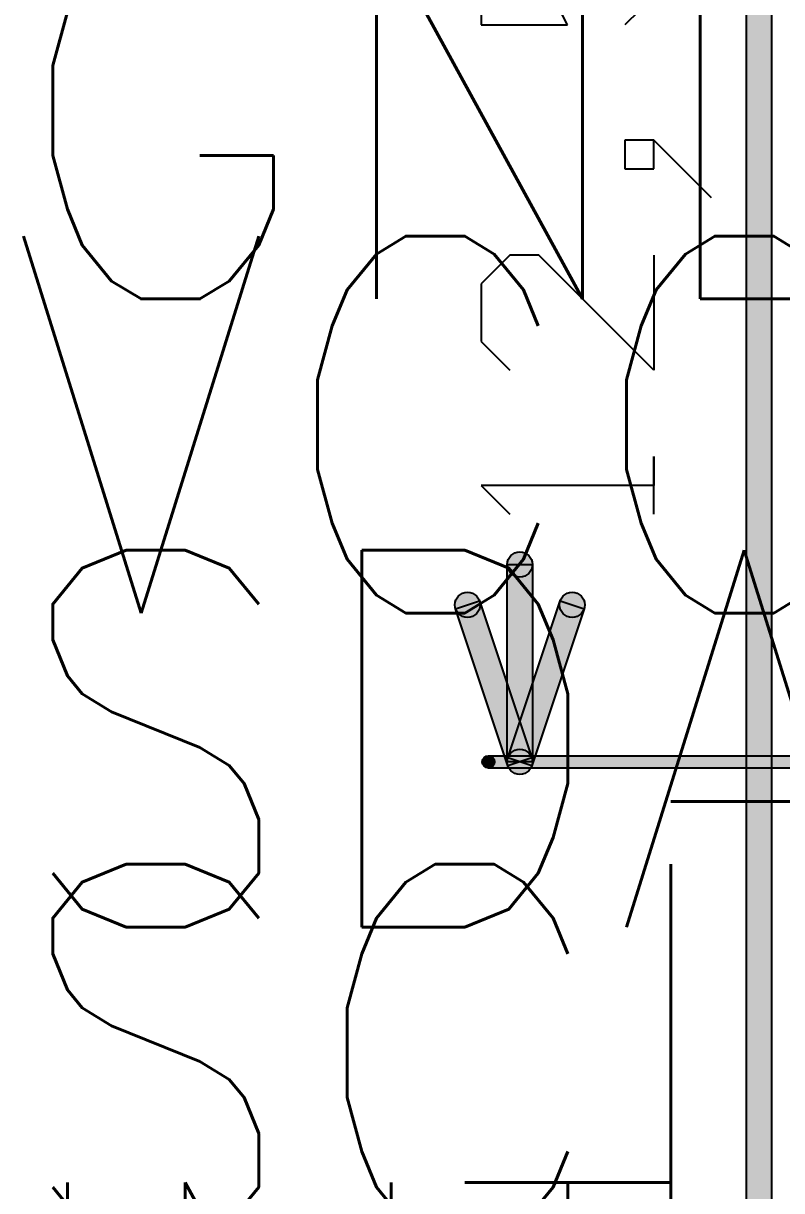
# Model space of a CAD drawing. Header units: millimetres. Extents: x -4 to 157, y -60 to 103.
# Drawn here: x -4.23 to 19.92, y 11.35 to 48.52 of the extents above; entities that cross this region are included whole.
import ezdxf

# ---------------------------------------------------------------- set-up
doc = ezdxf.new("R2010")
doc.units = ezdxf.units.MM
for name, color, linetype, true_color in [('Mechanical17', 7, 'Continuous', 0x7f7f00), ('Mechanical18', 7, 'Continuous', 0x7f7f00), ('TopOverlay', 2, 'Continuous', 0xffff00)]:
    doc.layers.add(name, color=color, linetype=linetype, true_color=true_color)
doc.styles.add('textstyle18', font='standard')
doc.styles.add('textstyle22', font='standard')
doc.styles.add('textstyle29', font='standard')
doc.styles.add('textstyle30', font='standard')
doc.styles.add('textstyle31', font='standard')

msp = doc.modelspace()

# ---------------------------------------------------------------- hatches: boundary and pattern name
at = {"layer": 'Mechanical18', "true_color": 0x7f7f00}
h = msp.add_hatch(color=56, dxfattribs=at)
edge = h.paths.add_edge_path(flags=0)
edge.add_arc((11.583, 31.286), 0.4, 0, 360)
for points in [[(11.983, 25), (11.183, 25), (11.183, 31.286), (11.983, 31.286)], [(9.537, 29.874), (10.295, 30.126), (11.962, 25.126), (11.203, 24.874)], [(11.962, 24.874), (11.203, 25.126), (12.87, 30.126), (13.629, 29.874)], [(10.583, 24.803), (10.583, 25.197), (73, 25.197), (73, 24.803)]]:
    msp.add_hatch(color=56, dxfattribs=at).paths.add_polyline_path(points, flags=0)
h = msp.add_hatch(color=56, dxfattribs=at)
edge = h.paths.add_edge_path(flags=0)
edge.add_arc((9.916, 30), 0.4, 0, 360)
h = msp.add_hatch(color=56, dxfattribs=at)
edge = h.paths.add_edge_path(flags=0)
edge.add_arc((13.249, 30), 0.4, 0, 360)
h = msp.add_hatch(color=56, dxfattribs=at)
edge = h.paths.add_edge_path(flags=0)
edge.add_arc((11.583, 25), 0.4, 0, 360)
h = msp.add_hatch(color=56, dxfattribs=at)
edge = h.paths.add_edge_path(flags=0)
edge.add_arc((11.583, 25), 0.4, 0, 360)
h = msp.add_hatch(color=56, dxfattribs=at)
edge = h.paths.add_edge_path(flags=0)
edge.add_arc((11.583, 25), 0.4, 0, 360)
h = msp.add_hatch(color=56, dxfattribs=at)
edge = h.paths.add_edge_path(flags=0)
edge.add_arc((10.583, 25), 0.197, 0, 360)
at = {"layer": 'TopOverlay', "true_color": 0xffff00}
msp.add_hatch(color=2, dxfattribs=at).paths.add_polyline_path([(19.594, 0), (18.806, 0), (18.806, 50), (19.594, 50)], flags=0)

# ---------------------------------------------------------------- linework, layer by layer
at = {"layer": 'Mechanical18'}
for p, q in [((10.35, 52.13), (10.35, 48.464)), ((13.099, 48.464), (12.183, 50.297)), ((15.848, 49.381), (14.932, 48.464)), ((10.35, 48.464), (13.099, 48.464)), ((15.848, 44.799), (14.932, 44.799)), ((14.932, 44.799), (14.932, 43.883)), ((16.765, 43.883), (15.848, 44.799)), ((15.848, 43.883), (15.848, 44.799)), ((15.848, 44.799), (16.765, 43.883)), ((14.932, 43.883), (15.848, 43.883)), ((16.765, 43.883), (17.681, 42.966)), ((11.266, 41.134), (10.35, 40.217)), ((12.183, 41.134), (11.266, 41.134)), ((15.848, 37.468), (12.183, 41.134)), ((15.848, 41.134), (15.848, 37.468)), ((10.35, 40.217), (10.35, 38.384)), ((10.35, 38.384), (11.266, 37.468)), ((15.848, 32.886), (15.848, 34.719)), ((15.848, 34.719), (15.848, 33.803)), ((15.848, 33.803), (10.35, 33.803)), ((10.35, 33.803), (11.266, 32.886))]:
    msp.add_line(p, q, dxfattribs=at)
at = {"layer": 'Mechanical18', "color": 56, "true_color": 0x7f7f00}
for p, q in [((11.183, 25), (11.183, 31.286)), ((11.183, 31.286), (11.983, 31.286)), ((11.983, 31.286), (11.983, 25)), ((9.537, 29.874), (10.295, 30.126)), ((10.295, 30.126), (11.962, 25.126)), ((11.203, 25.126), (12.87, 30.126)), ((12.87, 30.126), (13.629, 29.874)), ((11.203, 24.874), (9.537, 29.874)), ((13.629, 29.874), (11.962, 24.874)), ((10.583, 24.803), (10.583, 25.197)), ((10.583, 25.197), (73, 25.197)), ((11.983, 25), (11.183, 25)), ((11.962, 25.126), (11.203, 24.874)), ((11.962, 24.874), (11.203, 25.126)), ((73, 24.803), (10.583, 24.803))]:
    msp.add_line(p, q, dxfattribs=at)
at = {"layer": 'Mechanical18'}
for centre, radius in [((11.583, 31.286), 0.4), ((9.916, 30), 0.4), ((13.249, 30), 0.4), ((11.583, 25), 0.4), ((11.583, 25), 0.4), ((11.583, 25), 0.4), ((10.583, 25), 0.197)]:
    msp.add_circle(centre, radius, dxfattribs=at)
at = {"layer": 'TopOverlay', "color": 2, "true_color": 0xffff00}
for p, q in [((18.806, 0), (18.806, 50)), ((19.594, 50), (19.594, 0))]:
    msp.add_line(p, q, dxfattribs=at)

# ---------------------------------------------------------------- texts
at = {"layer": 'Mechanical17'}
for s, style, p in [('GND', 'textstyle29', (-4.697, 39.74)), ('VCC', 'textstyle22', (-4.697, 29.74)), ('SDA', 'textstyle31', (-4.697, 19.74)), ('SCL', 'textstyle18', (-4.697, 9.74)), ('INT', 'textstyle30', (-4.697, -0.394))]:
    msp.add_text(s, height=12, dxfattribs=dict(at, style=style)).set_placement(p)

doc.saveas('drawing.dxf')
